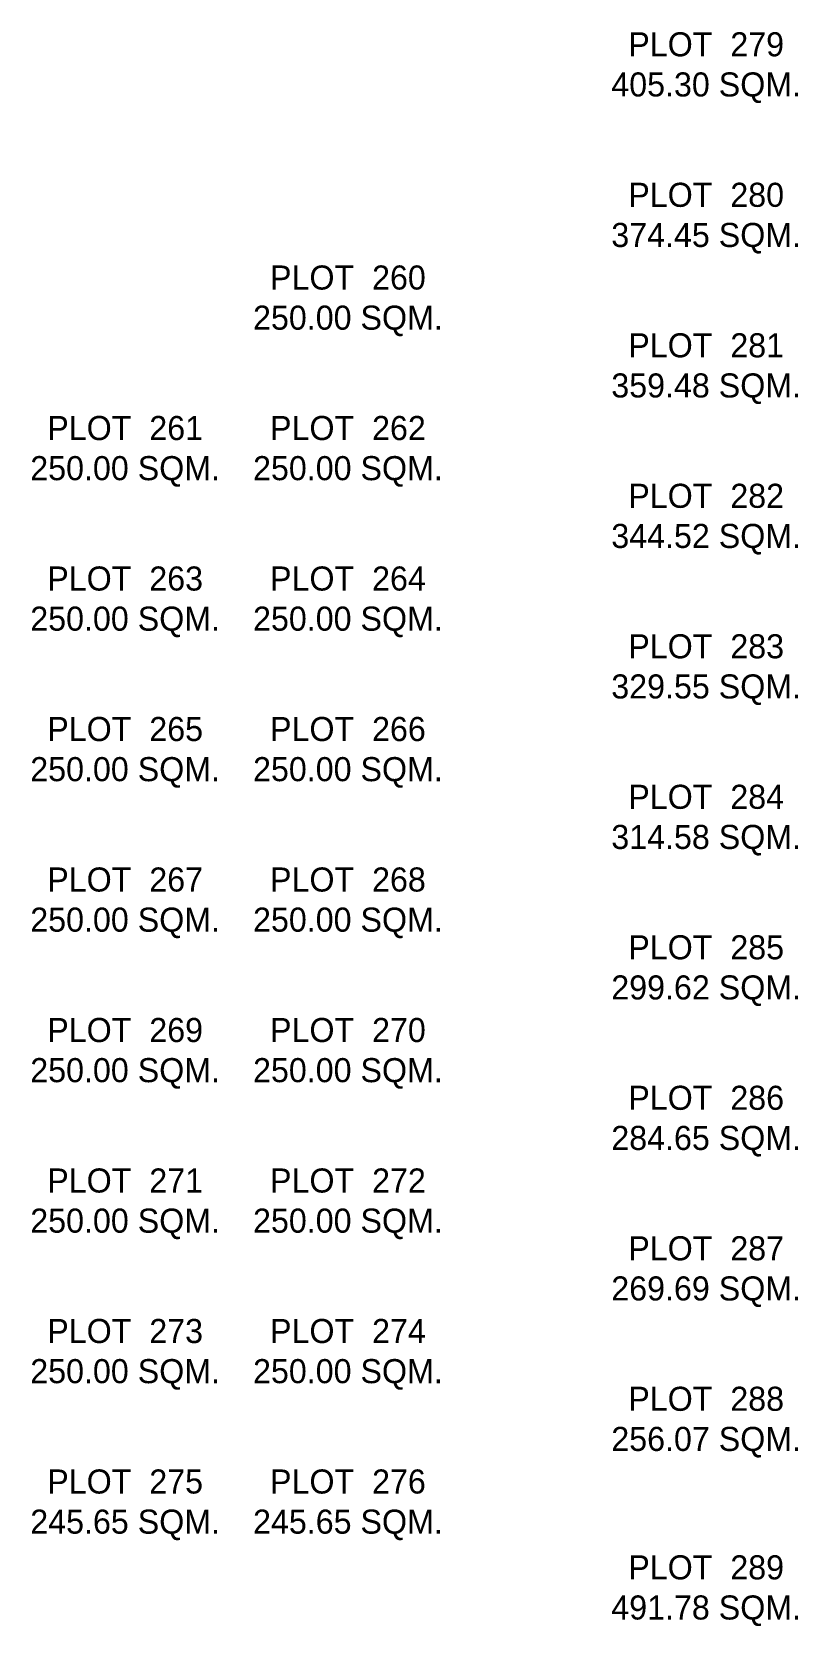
# Model space of a CAD drawing. Header units: inches. Extents: x 250 to 814, y -1477 to -285.
# Drawn here: x 249.9 to 256.27, y -298.24 to -285 of the extents above.
import ezdxf

# ---------------------------------------------------------------- set-up
doc = ezdxf.new("R2010")
doc.units = ezdxf.units.IN
doc.header["$MEASUREMENT"] = 0
doc.styles.get("Standard").update_dxf_attribs({"font": 'FRAMDCN.TTF', "height": 0.2})

msp = doc.modelspace()

# ---------------------------------------------------------------- texts
at = {"char_height": 0.2, "width": 1.56148, "attachment_point": 2}
for s, insert in [('PLOT  279\\P405.30 SQM.', (255.502, -285.002)), ('PLOT  280\\P374.45 SQM.', (255.502, -286.252)), ('PLOT  260\\P250.00 SQM.', (252.527, -286.939)), ('PLOT  281\\P359.48 SQM.', (255.502, -287.502)), ('PLOT  261\\P250.00 SQM.', (250.677, -288.189)), ('PLOT  262\\P250.00 SQM.', (252.527, -288.189)), ('PLOT  282\\P344.52 SQM.', (255.502, -288.752)), ('PLOT  263\\P250.00 SQM.', (250.677, -289.439)), ('PLOT  264\\P250.00 SQM.', (252.527, -289.439)), ('PLOT  283\\P329.55 SQM.', (255.502, -290.002)), ('PLOT  265\\P250.00 SQM.', (250.677, -290.689)), ('PLOT  266\\P250.00 SQM.', (252.527, -290.689)), ('PLOT  284\\P314.58 SQM.', (255.502, -291.252)), ('PLOT  267\\P250.00 SQM.', (250.677, -291.939)), ('PLOT  268\\P250.00 SQM.', (252.527, -291.939)), ('PLOT  285\\P299.62 SQM.', (255.502, -292.502)), ('PLOT  269\\P250.00 SQM.', (250.677, -293.189)), ('PLOT  270\\P250.00 SQM.', (252.527, -293.189)), ('PLOT  286\\P284.65 SQM.', (255.502, -293.752)), ('PLOT  271\\P250.00 SQM.', (250.677, -294.439)), ('PLOT  272\\P250.00 SQM.', (252.527, -294.439)), ('PLOT  287\\P269.69 SQM.', (255.502, -295.002)), ('PLOT  273\\P250.00 SQM.', (250.677, -295.689)), ('PLOT  274\\P250.00 SQM.', (252.527, -295.689)), ('PLOT  288\\P256.07 SQM.', (255.502, -296.252)), ('PLOT  275\\P245.65 SQM.', (250.677, -296.939)), ('PLOT  276\\P245.65 SQM.', (252.527, -296.939)), ('PLOT  289\\P491.78 SQM.', (255.502, -297.652))]:
    msp.add_mtext(s, dxfattribs=dict(at, insert=insert))

doc.saveas('drawing.dxf')
